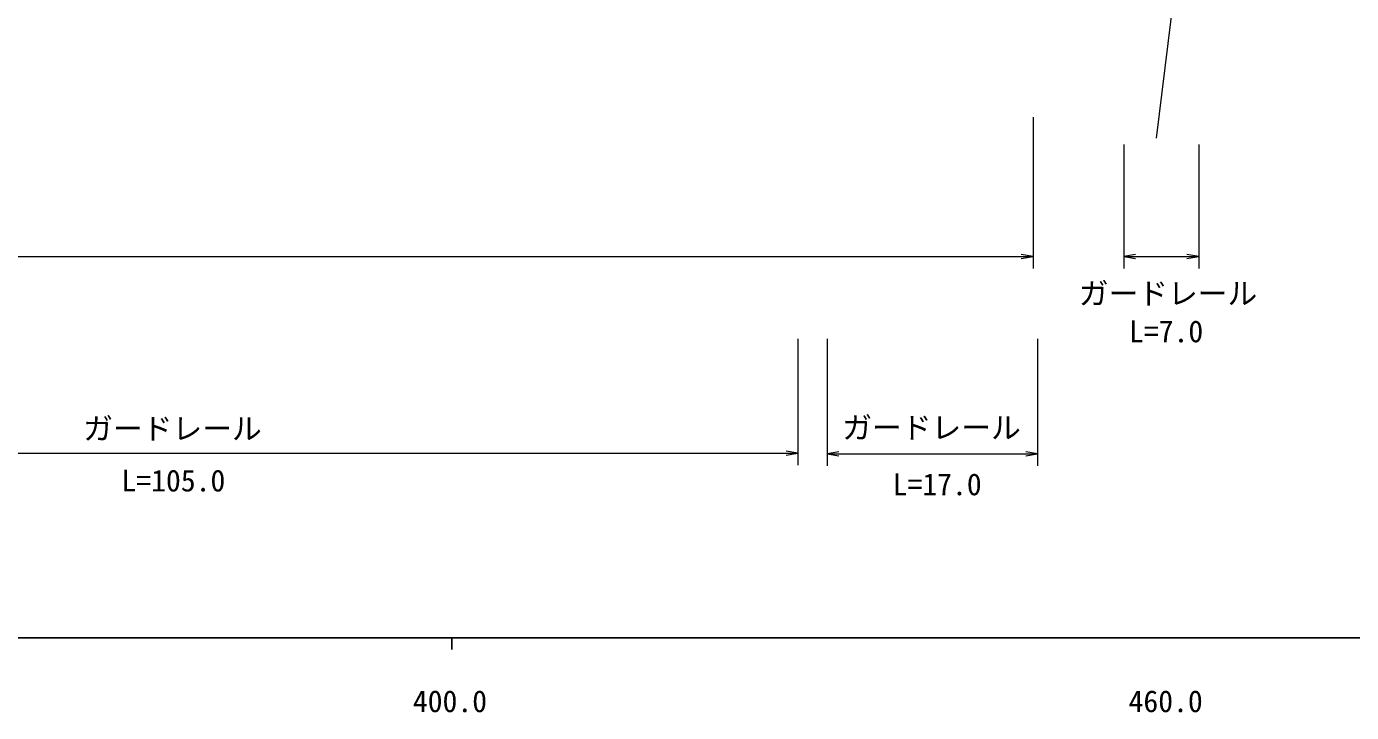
# Model space of a CAD drawing. Units: millimetres at full size, sheet at 1:1000; details may follow other scales. Extents: x 40000 to 680000, y 20000 to 380000.
# Drawn here: x 432252 to 543620, y 198715 to 256357 of the extents above; entities that cross this region are included whole.
import ezdxf
from ezdxf.enums import TextEntityAlignment as Align

# ---------------------------------------------------------------- set-up
doc = ezdxf.new("R2010")
doc.units = ezdxf.units.MM
doc.header["$LTSCALE"] = 1000
doc.linetypes.add('CHAIN', pattern=[18.5, 12, -1.5, 3.5, -1.5])
for name, color, linetype, lineweight in [('M-BMK', 2, 'CHAIN', 13), ('M-STR-HTXT', 7, 'Continuous', 13), ('M-TTL-BAND', 7, 'Continuous', 25)]:
    doc.layers.add(name, color=color, linetype=linetype, lineweight=lineweight)
doc.styles.add('ＭＳ ゴシック', font='')
doc.styles.get('ＭＳ ゴシック').set_extended_font_data('MS Gothic')

# ---------------------------------------------------------------- blocks, each defined once
blk = doc.blocks.new('open_arrow')
at = {"color": 0, "linetype": 'Continuous', "lineweight": -2}
blk.add_lwpolyline([(7.5, 1.25), (0, 0), (7.5, -1.25)], dxfattribs=at)

msp = doc.modelspace()

# ---------------------------------------------------------------- linework, layer by layer
at = {"layer": 'M-BMK'}
msp.add_line((527223, 246962), (531290, 279710), dxfattribs=at)
at = {"layer": 'M-STR-HTXT'}
for p, q in [((516862, 248734), (516862, 236022)), ((524478, 246429), (524478, 236024)), ((530777, 246429), (530777, 236024)), ((293798, 237022), (516862, 237022)), ((524478, 237024), (530777, 237024)), ((497094, 230104), (497094, 219502)), ((499538, 230104), (499538, 219443)), ((517236, 230104), (517236, 219443)), ((392223, 220502), (497094, 220502)), ((499538, 220443), (517236, 220443))]:
    msp.add_line(p, q, dxfattribs=at)
at = {"layer": 'M-TTL-BAND'}
for p, q in [((40000, 205000), (579000, 205000)), ((468000, 205000), (468000, 204000))]:
    msp.add_line(p, q, dxfattribs=at)

# ---------------------------------------------------------------- block references
at = {"layer": 'M-STR-HTXT', "xscale": 133, "yscale": 133, "rotation": 180}
for p in [(516862, 237022), (530777, 237024), (497094, 220502), (517236, 220443)]:
    msp.add_blockref('open_arrow', p, dxfattribs=at)
at = {"layer": 'M-STR-HTXT', "xscale": 133, "yscale": 133}
for p in [(524478, 237024), (499538, 220443)]:
    msp.add_blockref('open_arrow', p, dxfattribs=at)

# ---------------------------------------------------------------- texts
at = {"layer": 'M-STR-HTXT', "style": 'ＭＳ ゴシック'}
for p in [(528197, 233929), (444519, 222572), (508322, 222651)]:
    msp.add_text('ガードレール', height=1833, dxfattribs=at).set_placement(p, align=Align.MIDDLE_CENTER)
for s, p in [('L=7.0', (528039, 229276)), ('L=105.0', (444598, 216736)), ('L=17.0', (508795, 216420))]:
    msp.add_text(s, height=1833, dxfattribs=at).set_placement(p, align=Align.BOTTOM_CENTER)
at = {"layer": 'M-TTL-BAND', "style": 'ＭＳ ゴシック'}
for s, p in [('400.0', (467844, 198195)), ('460.0', (528000, 198195))]:
    msp.add_text(s, height=1833, dxfattribs=at).set_placement(p, align=Align.BOTTOM_CENTER)

doc.saveas('drawing.dxf')
